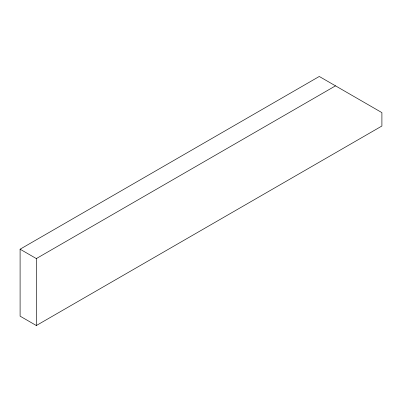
<?xml version="1.0" encoding="UTF-8"?>
<svg xmlns="http://www.w3.org/2000/svg" width="402" height="402" viewBox="0 0 402 402"><rect width="100%" height="100%" fill="white"/><g stroke="black" fill="none" stroke-linecap="round" stroke-linejoin="round"><path stroke-width="0.6" d="M20.1 249.205L319.278 76.47L381.9 112.625L381.9 126.017L36.336 325.53L20.1 316.153L20.1 249.205L36.336 258.576L335.514 85.847M36.336 258.576L36.336 325.53"/></g></svg>
